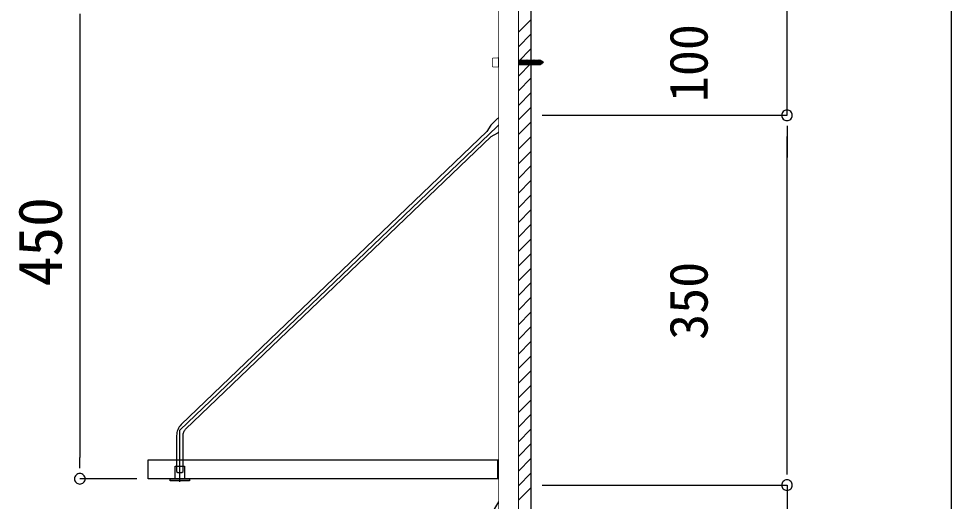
# Model space of a CAD drawing. Units: millimetres, scale not verified. Extents: x -4205 to 4205, y -2975 to 2975.
# Drawn here: x 145 to 1027, y -1621 to -1164 of the extents above; entities that cross this region are included whole.
import ezdxf
from ezdxf.enums import TextEntityAlignment as Align

# ---------------------------------------------------------------- set-up
doc = ezdxf.new("R2010")
doc.units = ezdxf.units.MM
doc.header["$LTSCALE"] = 20
for name, color, linetype in [('0-0', 7, 'Continuous'), ('0-1', 3, 'Continuous'), ('0-2', 7, 'Continuous')]:
    doc.layers.add(name, color=color, linetype=linetype)
doc.styles.add('ＭＳ ゴシック', font='')
doc.styles.get('ＭＳ ゴシック').set_extended_font_data('MS Gothic')

msp = doc.modelspace()

# ---------------------------------------------------------------- linework, layer by layer
at = {"layer": '0-0'}
for p, q in [((617.09, -1955.6), (617.09, 444.4)), ((617.09, -1955.6), (617.09, 444.4)), ((629.59, -1955.6), (629.59, 444.4)), ((617.09, -1177.27), (629.59, -1164.77)), ((617.09, -1191.11), (629.59, -1178.61)), ((617.09, -1204.96), (629.59, -1192.46)), ((598.09, -1202.6), (595.09, -1202.6)), ((595.79, -1208.6), (595.79, -1202.6)), ((596.59, -1208.6), (596.59, -1202.6)), ((597.39, -1208.6), (597.39, -1202.6)), ((598.09, -1209.6), (598.09, -1201.6)), ((638.06, -1203.6), (599.09, -1203.6)), ((599.56, -1208.07), (599.42, -1207.55)), ((599.56, -1208.07), (600.13, -1203.12)), ((600.27, -1203.65), (600.13, -1203.12)), ((600.56, -1208.07), (600.42, -1207.55)), ((600.56, -1208.07), (601.13, -1203.12)), ((601.27, -1203.65), (601.13, -1203.12)), ((601.56, -1208.07), (601.42, -1207.55)), ((601.56, -1208.07), (602.13, -1203.12)), ((602.27, -1203.65), (602.13, -1203.12)), ((602.56, -1208.07), (602.42, -1207.55)), ((602.56, -1208.07), (603.13, -1203.12)), ((603.27, -1203.65), (603.13, -1203.12)), ((603.56, -1208.07), (603.42, -1207.55)), ((603.56, -1208.07), (604.13, -1203.12)), ((604.27, -1203.65), (604.13, -1203.12)), ((604.56, -1208.07), (604.42, -1207.55)), ((604.56, -1208.07), (605.13, -1203.12)), ((605.27, -1203.65), (605.13, -1203.12)), ((605.56, -1208.07), (605.42, -1207.55)), ((605.56, -1208.07), (606.13, -1203.12)), ((606.27, -1203.65), (606.13, -1203.12)), ((606.56, -1208.07), (606.42, -1207.55)), ((606.56, -1208.07), (607.13, -1203.12)), ((607.27, -1203.65), (607.13, -1203.12)), ((607.56, -1208.07), (607.42, -1207.55)), ((607.56, -1208.07), (608.13, -1203.12)), ((608.27, -1203.65), (608.13, -1203.12)), ((608.56, -1208.07), (608.42, -1207.55)), ((608.56, -1208.07), (609.13, -1203.12)), ((609.27, -1203.65), (609.13, -1203.12)), ((609.56, -1208.07), (609.42, -1207.55)), ((609.56, -1208.07), (610.13, -1203.12)), ((610.27, -1203.65), (610.13, -1203.12)), ((610.56, -1208.07), (610.42, -1207.55)), ((610.56, -1208.07), (611.13, -1203.12)), ((611.27, -1203.65), (611.13, -1203.12)), ((611.56, -1208.07), (611.42, -1207.55)), ((611.56, -1208.07), (612.13, -1203.12)), ((612.27, -1203.65), (612.13, -1203.12)), ((612.56, -1208.07), (612.42, -1207.55)), ((612.56, -1208.07), (613.13, -1203.12)), ((613.27, -1203.65), (613.13, -1203.12)), ((613.56, -1208.07), (613.42, -1207.55)), ((613.56, -1208.07), (614.13, -1203.12)), ((614.27, -1203.65), (614.13, -1203.12)), ((614.56, -1208.07), (614.42, -1207.55)), ((614.56, -1208.07), (615.13, -1203.12)), ((615.27, -1203.65), (615.13, -1203.12)), ((615.56, -1208.07), (615.42, -1207.55)), ((615.56, -1208.07), (616.13, -1203.12)), ((616.27, -1203.65), (616.13, -1203.12)), ((616.56, -1208.07), (616.42, -1207.55)), ((616.56, -1208.07), (617.13, -1203.12)), ((617.09, -1218.8), (629.59, -1206.3)), ((617.27, -1203.65), (617.13, -1203.12)), ((617.56, -1208.07), (617.42, -1207.55)), ((617.56, -1208.07), (618.13, -1203.12)), ((618.27, -1203.65), (618.13, -1203.12)), ((618.56, -1208.07), (618.42, -1207.55)), ((618.56, -1208.07), (619.13, -1203.12)), ((619.27, -1203.65), (619.13, -1203.12)), ((619.56, -1208.07), (619.42, -1207.55)), ((619.56, -1208.07), (620.13, -1203.12)), ((620.27, -1203.65), (620.13, -1203.12)), ((620.56, -1208.07), (620.42, -1207.55)), ((620.56, -1208.07), (621.13, -1203.12)), ((621.27, -1203.65), (621.13, -1203.12)), ((621.56, -1208.07), (621.42, -1207.55)), ((621.56, -1208.07), (622.13, -1203.12)), ((622.27, -1203.65), (622.13, -1203.12)), ((622.56, -1208.07), (622.42, -1207.55)), ((622.56, -1208.07), (623.13, -1203.12)), ((623.27, -1203.65), (623.13, -1203.12)), ((623.56, -1208.07), (623.42, -1207.55)), ((623.56, -1208.07), (624.13, -1203.12)), ((624.27, -1203.65), (624.13, -1203.12)), ((624.56, -1208.07), (624.42, -1207.55)), ((624.56, -1208.07), (625.13, -1203.12)), ((625.27, -1203.65), (625.13, -1203.12)), ((625.56, -1208.07), (625.42, -1207.55)), ((625.56, -1208.07), (626.13, -1203.12)), ((626.27, -1203.65), (626.13, -1203.12)), ((626.56, -1208.07), (626.42, -1207.55)), ((626.56, -1208.07), (627.13, -1203.12)), ((627.27, -1203.65), (627.13, -1203.12)), ((627.56, -1208.07), (627.42, -1207.55)), ((627.56, -1208.07), (628.13, -1203.12)), ((628.27, -1203.65), (628.13, -1203.12)), ((628.56, -1208.07), (628.42, -1207.55)), ((628.56, -1208.07), (629.13, -1203.12)), ((629.27, -1203.65), (629.13, -1203.12)), ((629.56, -1208.07), (629.42, -1207.55)), ((629.56, -1208.07), (630.13, -1203.12)), ((630.27, -1203.65), (630.13, -1203.12)), ((630.56, -1208.07), (630.42, -1207.55)), ((630.56, -1208.07), (631.13, -1203.12)), ((631.27, -1203.65), (631.13, -1203.12)), ((631.56, -1208.07), (631.42, -1207.55)), ((631.56, -1208.07), (632.13, -1203.12)), ((632.27, -1203.65), (632.13, -1203.12)), ((632.56, -1208.07), (632.42, -1207.55)), ((632.56, -1208.07), (633.13, -1203.12)), ((633.27, -1203.65), (633.13, -1203.12)), ((633.56, -1208.07), (633.42, -1207.55)), ((633.56, -1208.07), (634.13, -1203.12)), ((634.27, -1203.65), (634.13, -1203.12)), ((634.56, -1208.07), (634.42, -1207.55)), ((634.56, -1208.07), (635.13, -1203.12)), ((635.27, -1203.65), (635.13, -1203.12)), ((635.56, -1208.07), (635.42, -1207.55)), ((635.56, -1208.07), (636.13, -1203.12)), ((636.27, -1203.65), (636.13, -1203.12)), ((636.56, -1208.07), (636.42, -1207.55)), ((636.56, -1208.07), (637.13, -1203.12)), ((637.27, -1203.65), (637.13, -1203.12)), ((637.56, -1208.07), (637.42, -1207.55)), ((637.56, -1208.07), (638.13, -1203.12)), ((641.09, -1205.6), (638.06, -1203.6)), ((638.27, -1203.65), (638.13, -1203.12)), ((638.58, -1207.9), (638.44, -1207.38)), ((638.58, -1207.9), (639.05, -1203.72)), ((639.19, -1204.25), (639.05, -1203.72)), ((639.66, -1207.28), (639.52, -1206.76)), ((639.66, -1207.28), (639.98, -1204.26)), ((640.12, -1204.79), (639.98, -1204.26)), ((599.09, -1209.6), (598.09, -1209.6)), ((617.09, -1232.65), (629.59, -1220.15)), ((617.09, -1246.49), (629.59, -1233.99)), ((617.09, -1260.34), (629.59, -1247.84)), ((617.09, -1274.18), (629.59, -1261.68)), ((617.09, -1288.03), (629.59, -1275.53)), ((617.09, -1301.87), (629.59, -1289.37)), ((617.09, -1315.71), (629.59, -1303.21)), ((617.09, -1329.56), (629.59, -1317.06)), ((617.09, -1343.4), (629.59, -1330.9)), ((617.09, -1357.25), (629.59, -1344.75)), ((617.09, -1371.09), (629.59, -1358.59)), ((617.09, -1384.94), (629.59, -1372.44)), ((617.09, -1398.78), (629.59, -1386.28)), ((617.09, -1412.63), (629.59, -1400.13)), ((617.09, -1426.47), (629.59, -1413.97)), ((617.09, -1440.32), (629.59, -1427.82)), ((617.09, -1454.16), (629.59, -1441.66)), ((617.09, -1468.01), (629.59, -1455.51)), ((617.09, -1481.85), (629.59, -1469.35)), ((617.09, -1495.69), (629.59, -1483.19)), ((617.09, -1509.54), (629.59, -1497.04)), ((617.09, -1523.38), (629.59, -1510.88)), ((617.09, -1537.23), (629.59, -1524.73)), ((617.09, -1551.07), (629.59, -1538.57)), ((617.09, -1564.92), (629.59, -1552.42)), ((617.09, -1578.76), (629.59, -1566.26)), ((617.09, -1592.61), (629.59, -1580.11)), ((617.09, -1606.45), (629.59, -1593.95)), ((614.09, -1601.1), (602.09, -1601.1)), ((617.09, -1620.3), (629.59, -1607.8))]:
    msp.add_line(p, q, dxfattribs=at)
for points in [[(599.09, 244.4), (600.09, 244.4), (600.09, -1755.6), (599.09, -1755.6)], [(600.09, 244.4), (616.09, 244.4), (616.09, -1755.6), (600.09, -1755.6)], [(616.09, 244.4), (617.09, 244.4), (617.09, -1755.6), (616.09, -1755.6)], [(593.09, -1201.6), (598.09, -1201.6), (598.09, -1209.6), (593.09, -1209.6)], [(599.09, -1203.6), (617.09, -1203.6), (617.09, -1207.6), (599.09, -1207.6)], [(608.09, -1258.6), (605.97, -1257.72), (605.09, -1255.6), (605.97, -1253.48), (608.09, -1252.6), (610.22, -1253.48), (611.09, -1255.6), (610.22, -1257.72)], [(605.09, -1255.6), (605.15, -1255.01), (605.32, -1254.45), (605.6, -1253.93), (605.97, -1253.48), (606.43, -1253.1), (606.95, -1252.82), (607.51, -1252.65), (608.09, -1252.6), (608.68, -1252.65), (609.24, -1252.82), (609.76, -1253.1), (610.22, -1253.48), (610.59, -1253.93), (610.87, -1254.45), (611.04, -1255.01), (611.09, -1255.6), (611.04, -1256.18), (610.87, -1256.74), (610.59, -1257.26), (610.22, -1257.72), (609.76, -1258.09), (609.24, -1258.37), (608.68, -1258.54), (608.09, -1258.6), (607.51, -1258.54), (606.95, -1258.37), (606.43, -1258.09), (605.97, -1257.72), (605.6, -1257.26), (605.32, -1256.74), (605.15, -1256.18)], [(608.09, -1257.6), (606.68, -1257.01), (606.09, -1255.6), (606.68, -1254.18), (608.09, -1253.6), (609.51, -1254.18), (610.09, -1255.6), (609.51, -1257.01)], [(608.09, -1257.22), (606.95, -1256.74), (606.47, -1255.6), (606.95, -1254.45), (608.09, -1253.98), (609.24, -1254.45), (609.72, -1255.6), (609.24, -1256.74)], [(608.09, -1308.6), (605.97, -1307.72), (605.09, -1305.6), (605.97, -1303.48), (608.09, -1302.6), (610.22, -1303.48), (611.09, -1305.6), (610.22, -1307.72)], [(608.09, -1307.6), (606.68, -1307.01), (606.09, -1305.6), (606.68, -1304.18), (608.09, -1303.6), (609.51, -1304.18), (610.09, -1305.6), (609.51, -1307.01)], [(608.09, -1307.22), (606.95, -1306.74), (606.47, -1305.6), (606.95, -1304.45), (608.09, -1303.98), (609.24, -1304.45), (609.72, -1305.6), (609.24, -1306.74)], [(617.09, -1581.6), (617.09, -1599.6), (267.09, -1599.6), (267.09, -1581.6)], [(292.59, -1587.6), (301.59, -1587.6), (301.59, -1599.6), (292.59, -1599.6)], [(617.09, -1581.6), (617.09, -1599.6), (598.09, -1599.6), (598.09, -1581.6)], [(288.09, -1599.6), (306.09, -1599.6), (306.09, -1601.6), (288.09, -1601.6)], [(602.09, -1599.6), (602.09, -1605.6), (602.21, -1606.77), (602.55, -1607.89), (603.11, -1608.93), (603.85, -1609.84), (604.76, -1610.59), (605.8, -1611.14), (606.92, -1611.48), (608.09, -1611.6), (609.26, -1611.48), (610.39, -1611.14), (611.43, -1610.59), (612.34, -1609.84), (613.08, -1608.93), (613.64, -1607.89), (613.98, -1606.77), (614.09, -1605.6), (614.09, -1599.6)], [(608.09, -1608.6), (605.97, -1607.72), (605.09, -1605.6), (605.97, -1603.48), (608.09, -1602.6), (610.22, -1603.48), (611.09, -1605.6), (610.22, -1607.72)], [(605.59, -1605.6), (605.64, -1605.11), (605.78, -1604.64), (606.02, -1604.21), (606.33, -1603.83), (606.71, -1603.52), (607.14, -1603.29), (607.61, -1603.14), (608.09, -1603.1), (608.58, -1603.14), (609.05, -1603.29), (609.48, -1603.52), (609.86, -1603.83), (610.17, -1604.21), (610.4, -1604.64), (610.55, -1605.11), (610.59, -1605.6), (610.55, -1606.08), (610.4, -1606.55), (610.17, -1606.99), (609.86, -1607.36), (609.48, -1607.68), (609.05, -1607.91), (608.58, -1608.05), (608.09, -1608.1), (607.61, -1608.05), (607.14, -1607.91), (606.71, -1607.68), (606.33, -1607.36), (606.02, -1606.99), (605.78, -1606.55), (605.64, -1606.08)], [(608.09, -1607.6), (606.68, -1607.01), (606.09, -1605.6), (606.68, -1604.18), (608.09, -1603.6), (609.51, -1604.18), (610.09, -1605.6), (609.51, -1607.01)], [(608.09, -1607.22), (606.95, -1606.74), (606.47, -1605.6), (606.95, -1604.45), (608.09, -1603.98), (609.24, -1604.45), (609.72, -1605.6), (609.24, -1606.74)], [(603.95, -1611.86), (605.05, -1610.77), (604.65, -1612.27)]]:
    msp.add_lwpolyline(points, close=True, dxfattribs=at)
for points in [[(598.09, -1208.6), (595.09, -1208.6), (595.09, -1202.6)], [(599.09, -1209.6), (599.09, -1201.6), (598.09, -1201.6)], [(641.09, -1205.6), (638.06, -1207.6), (599.09, -1207.6)], [(604.63, -1251.99), (591.27, -1264.83), (587.67, -1271.02), (298.36, -1548.3), (297.4, -1549.39), (296.55, -1550.56), (295.81, -1551.81), (295.2, -1553.12), (294.72, -1554.49), (294.37, -1555.9), (294.16, -1557.33), (294.09, -1558.78), (294.09, -1581.6), (300.09, -1581.6), (300.09, -1558.78), (300.14, -1557.92), (300.26, -1557.07), (300.46, -1556.24), (300.74, -1555.43), (301.1, -1554.65), (301.53, -1553.9), (302.03, -1553.21), (302.59, -1552.56), (591.55, -1275.61), (598.09, -1272.15), (611.56, -1259.2), (612.2, -1258.46), (612.68, -1257.6), (612.98, -1256.67), (613.09, -1255.69), (613.02, -1254.72), (612.75, -1253.77), (612.31, -1252.9), (611.7, -1252.13), (610.95, -1251.49), (610.1, -1251.02), (609.17, -1250.71), (608.19, -1250.6), (607.22, -1250.67), (606.27, -1250.94)], [(297.09, -1602.46), (297.09, -1553.67), (611.7, -1252.14)], [(606.27, -1250.94), (605.4, -1251.39), (604.63, -1251.99)], [(294.09, -1581.6), (294.09, -1592.6), (295.09, -1593.6), (299.09, -1593.6), (300.09, -1592.6), (300.09, -1581.6)], [(387.25, -1747.1), (524.67, -1747.1), (605.05, -1610.77)]]:
    msp.add_lwpolyline(points, dxfattribs=at)
at = {"layer": '0-0', "color": 5}
msp.add_solid([(603.95, -1611.86), (605.05, -1610.77), (604.65, -1612.27)], dxfattribs=at)
at = {"layer": '0-1'}
for p, q in [((1027.01, -1735.6), (1027.01, 224.4)), ((871.53, -1255.6), (871.53, -1155.6)), ((202.49, -1169.6), (202.49, -1579.6)), ((639.84, -1255.6), (871.53, -1255.6)), ((639.84, -1255.6), (871.53, -1255.6)), ((871.53, -1275.6), (871.53, -1295.59)), ((871.53, -1585.6), (871.53, -1275.6)), ((871.53, -1585.6), (871.53, -1565.6)), ((256.34, -1599.6), (202.49, -1599.6)), ((639.84, -1605.6), (871.53, -1605.6)), ((639.84, -1605.6), (871.53, -1605.6)), ((871.53, -1605.6), (871.53, -1755.6))]:
    msp.add_line(p, q, dxfattribs=at)
at = {"layer": '0-2', "color": 3}
for p, q in [((202.49, -1159.6), (202.49, -1169.6)), ((871.53, -1265.6), (871.53, -1275.6)), ((871.53, -1265.6), (871.53, -1275.6)), ((202.49, -1589.6), (202.49, -1579.6)), ((871.53, -1595.6), (871.53, -1585.6)), ((871.53, -1595.6), (871.53, -1585.6))]:
    msp.add_line(p, q, dxfattribs=at)
at = {"layer": '0-2'}
for points in [[(871.53, -1260.6), (872.5, -1260.5), (873.44, -1260.22), (874.3, -1259.75), (875.06, -1259.13), (875.68, -1258.37), (876.15, -1257.51), (876.43, -1256.57), (876.53, -1255.6), (876.43, -1254.62), (876.15, -1253.68), (875.68, -1252.82), (875.06, -1252.06), (874.3, -1251.44), (873.44, -1250.98), (872.5, -1250.69), (871.53, -1250.6), (870.55, -1250.69), (869.61, -1250.98), (868.75, -1251.44), (867.99, -1252.06), (867.37, -1252.82), (866.91, -1253.68), (866.62, -1254.62), (866.53, -1255.6), (866.62, -1256.57), (866.91, -1257.51), (867.37, -1258.37), (867.99, -1259.13), (868.75, -1259.75), (869.61, -1260.22), (870.55, -1260.5)], [(871.53, -1260.6), (872.5, -1260.5), (873.44, -1260.22), (874.3, -1259.75), (875.06, -1259.13), (875.68, -1258.37), (876.15, -1257.51), (876.43, -1256.57), (876.53, -1255.6), (876.43, -1254.62), (876.15, -1253.68), (875.68, -1252.82), (875.06, -1252.06), (874.3, -1251.44), (873.44, -1250.98), (872.5, -1250.69), (871.53, -1250.6), (870.55, -1250.69), (869.61, -1250.98), (868.75, -1251.44), (867.99, -1252.06), (867.37, -1252.82), (866.91, -1253.68), (866.62, -1254.62), (866.53, -1255.6), (866.62, -1256.57), (866.91, -1257.51), (867.37, -1258.37), (867.99, -1259.13), (868.75, -1259.75), (869.61, -1260.22), (870.55, -1260.5)], [(202.49, -1594.6), (201.51, -1594.69), (200.57, -1594.98), (199.71, -1595.44), (198.95, -1596.06), (198.33, -1596.82), (197.87, -1597.68), (197.58, -1598.62), (197.49, -1599.6), (197.58, -1600.57), (197.87, -1601.51), (198.33, -1602.37), (198.95, -1603.13), (199.71, -1603.75), (200.57, -1604.22), (201.51, -1604.5), (202.49, -1604.6), (203.46, -1604.5), (204.4, -1604.22), (205.26, -1603.75), (206.02, -1603.13), (206.64, -1602.37), (207.11, -1601.51), (207.39, -1600.57), (207.49, -1599.6), (207.39, -1598.62), (207.11, -1597.68), (206.64, -1596.82), (206.02, -1596.06), (205.26, -1595.44), (204.4, -1594.98), (203.46, -1594.69)], [(871.53, -1600.6), (870.55, -1600.69), (869.61, -1600.98), (868.75, -1601.44), (867.99, -1602.06), (867.37, -1602.82), (866.91, -1603.68), (866.62, -1604.62), (866.53, -1605.6), (866.62, -1606.57), (866.91, -1607.51), (867.37, -1608.37), (867.99, -1609.13), (868.75, -1609.75), (869.61, -1610.22), (870.55, -1610.5), (871.53, -1610.6), (872.5, -1610.5), (873.44, -1610.22), (874.3, -1609.75), (875.06, -1609.13), (875.68, -1608.37), (876.15, -1607.51), (876.43, -1606.57), (876.53, -1605.6), (876.43, -1604.62), (876.15, -1603.68), (875.68, -1602.82), (875.06, -1602.06), (874.3, -1601.44), (873.44, -1600.98), (872.5, -1600.69)], [(871.53, -1600.6), (870.55, -1600.69), (869.61, -1600.98), (868.75, -1601.44), (867.99, -1602.06), (867.37, -1602.82), (866.91, -1603.68), (866.62, -1604.62), (866.53, -1605.6), (866.62, -1606.57), (866.91, -1607.51), (867.37, -1608.37), (867.99, -1609.13), (868.75, -1609.75), (869.61, -1610.22), (870.55, -1610.5), (871.53, -1610.6), (872.5, -1610.5), (873.44, -1610.22), (874.3, -1609.75), (875.06, -1609.13), (875.68, -1608.37), (876.15, -1607.51), (876.43, -1606.57), (876.53, -1605.6), (876.43, -1604.62), (876.15, -1603.68), (875.68, -1602.82), (875.06, -1602.06), (874.3, -1601.44), (873.44, -1600.98), (872.5, -1600.69)]]:
    msp.add_lwpolyline(points, close=True, dxfattribs=at)

# ---------------------------------------------------------------- texts
at = {"layer": '0-1', "color": 7, "style": 'ＭＳ ゴシック'}
for s, height, p in [('100', 36.21, (807.31, -1243.13)), ('450', 41.38, (197.89, -1417.49)), ('350', 36.21, (807.31, -1468.13))]:
    msp.add_text(s, height=height, rotation=90, dxfattribs=at).set_placement(p, align=Align.BOTTOM_LEFT)

# ---------------------------------------------------------------- next in the draw order: wipeouts: each hides what was drawn before it
msp.add_wipeout([(599.09, -1755.6), (600.09, 244.4), (600.09, -1755.6), (600.09, -1755.6)])

# ---------------------------------------------------------------- next in the draw order: wipeouts: each hides what was drawn before it
msp.add_wipeout([(599.09, 244.4), (600.09, 244.4), (599.09, -1755.6), (599.09, -1755.6)])

# ---------------------------------------------------------------- next in the draw order: wipeouts: each hides what was drawn before it
msp.add_wipeout([(600.09, -1755.6), (616.09, 244.4), (616.09, -1755.6), (616.09, -1755.6)])

# ---------------------------------------------------------------- next in the draw order: wipeouts: each hides what was drawn before it
msp.add_wipeout([(600.09, 244.4), (616.09, 244.4), (600.09, -1755.6), (600.09, -1755.6)])

# ---------------------------------------------------------------- next in the draw order: wipeouts: each hides what was drawn before it
for points in [[(616.09, -1755.6), (617.09, 244.4), (617.09, -1755.6), (617.09, -1755.6)], [(593.09, -1209.6), (598.09, -1201.6), (598.09, -1209.6), (598.09, -1209.6)]]:
    msp.add_wipeout(points)

# ---------------------------------------------------------------- next in the draw order: wipeouts: each hides what was drawn before it
for points in [[(616.09, 244.4), (617.09, 244.4), (616.09, -1755.6), (616.09, -1755.6)], [(593.09, -1201.6), (598.09, -1201.6), (593.09, -1209.6), (593.09, -1209.6)]]:
    msp.add_wipeout(points)

# ---------------------------------------------------------------- next in the draw order: linework, layer by layer
at = {"layer": '0-0'}
msp.add_solid([(593.09, -1201.6), (598.09, -1201.6), (598.09, -1201.6)], dxfattribs=at)

doc.saveas('drawing.dxf')
